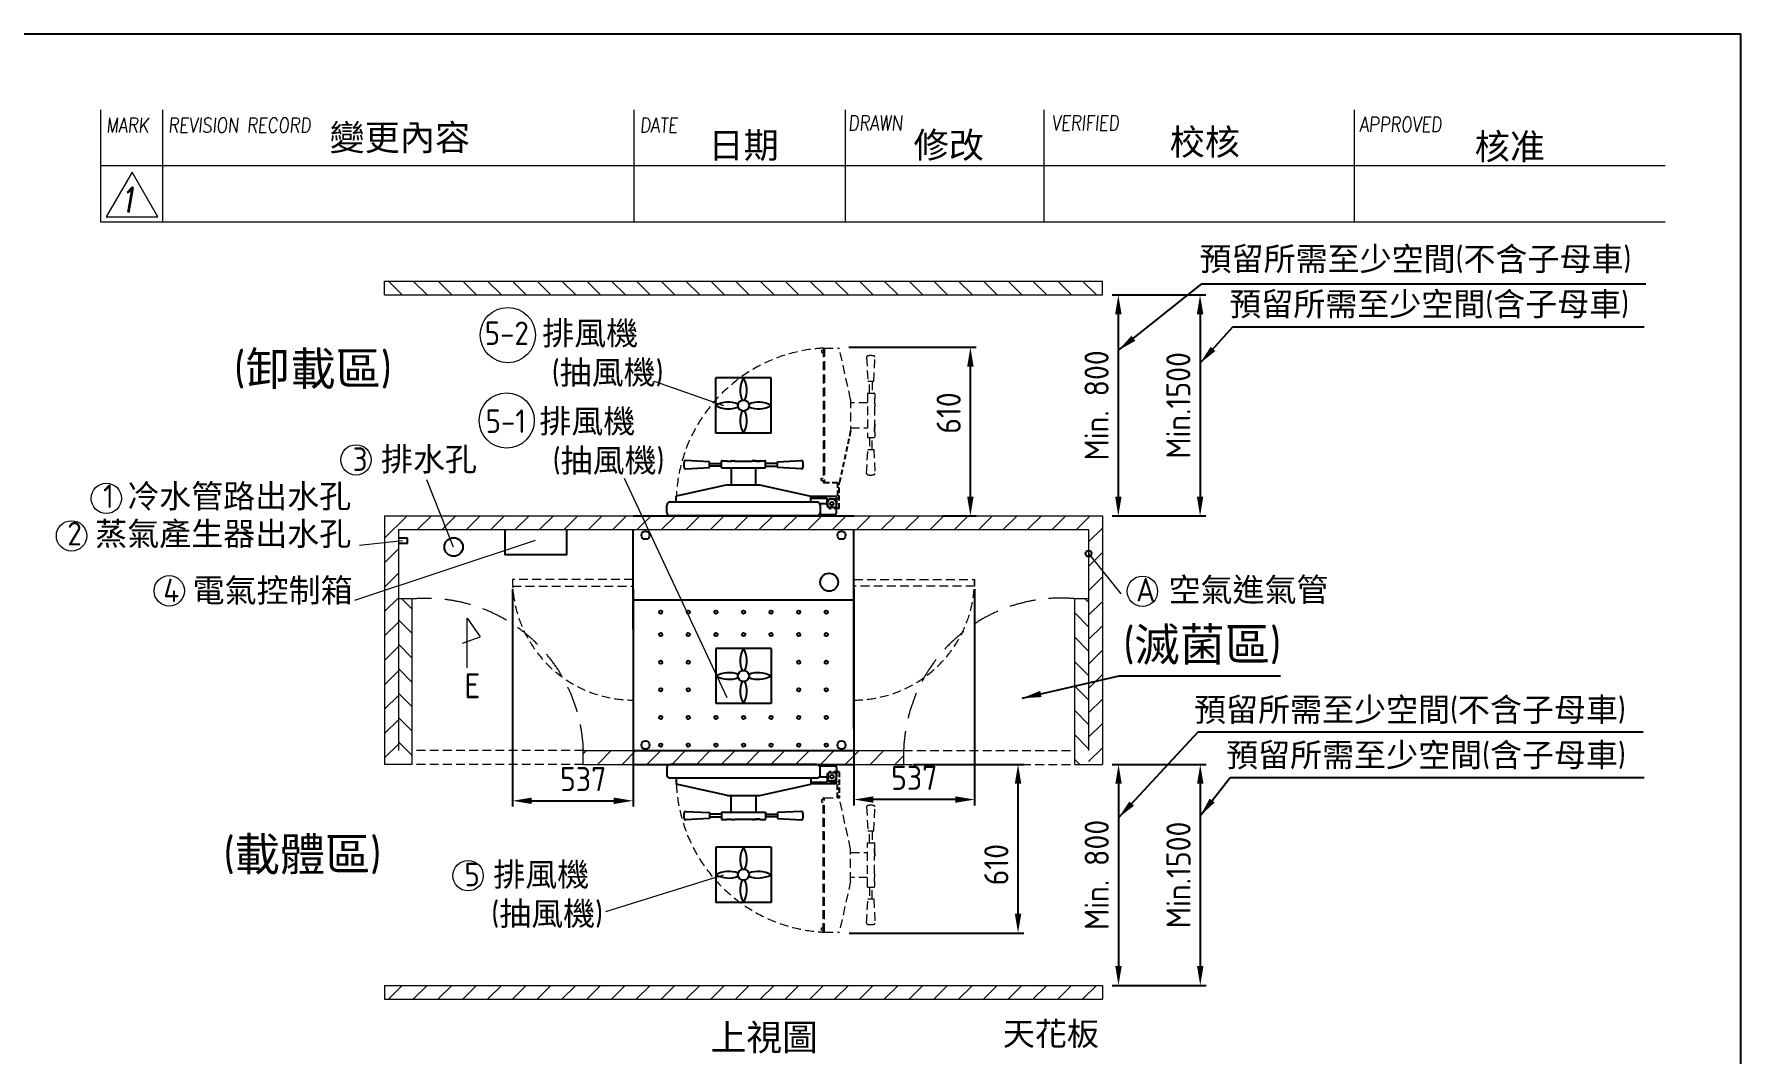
# Model space of a CAD drawing. Header units: millimetres. Extents: x -406921 to 44688, y -22195 to 9469.
# Drawn here: x 38506 to 44688, y 5777 to 9469 of the extents above; entities that cross this region are included whole.
import ezdxf

# ---------------------------------------------------------------- set-up
doc = ezdxf.new("R2010")
doc.units = ezdxf.units.MM
doc.header["$MEASUREMENT"] = 0
doc.linetypes.add('HIDDEN', pattern=[9.525, 6.35, -3.175])
doc.layers.get('0').update_dxf_attribs({"lineweight": 25})
for name, color, linetype, lineweight in [('D', 3, 'Continuous', 13), ('F', 7, 'Continuous', 15), ('H', 2, 'HIDDEN', 15), ('S', 4, 'Continuous', 15), ('T', 4, 'Continuous', 15)]:
    doc.layers.add(name, color=color, linetype=linetype, lineweight=lineweight)
doc.layers.add('HI', color=2, linetype='HIDDEN')
doc.styles.get("Standard").update_dxf_attribs({"font": 'KAIU.TTF'})
doc.styles.add('STU25', font='isocp2.shx')
doc.styles.add('Text', font='romans.shx', dxfattribs={"width": 0.8, "oblique": 10})
doc.dimstyles.new('STU25', dxfattribs={"dimscale": 35, "dimtxt": 2.5, "dimasz": 2, "dimexe": 0.6, "dimexo": 1, "dimgap": 1, "dimtad": 1, "dimdsep": 46, "dimtxsty": 'STU25', "dimcen": 2, "dimazin": 2, "dimtfac": 1, "dimtmove": 0, "dimatfit": 3, "dimfxl": 0, "dimtolj": 1, "dimtzin": 0, "dimarcsym": 0})
doc.dimstyles.new('STU25$7', dxfattribs={"dimscale": 35, "dimtxt": 2.5, "dimasz": 2, "dimexe": 1.25, "dimexo": 0.625, "dimgap": 1, "dimtad": 0, "dimdec": 4, "dimdsep": 46, "dimtxsty": 'STU25', "dimcen": 2.5, "dimazin": 2, "dimtfac": 1, "dimtdec": 4, "dimtmove": 0, "dimatfit": 3, "dimfxl": 0, "dimtolj": 1, "dimtzin": 0, "dimarcsym": 0})
pattern_1 = [(135, (255099.41, 22945.286), (-44.194174, -44.194174), [])]

# ---------------------------------------------------------------- blocks, each defined once
blk = doc.blocks.new('*D10')
at = {"layer": 'D', "color": 0, "lineweight": -2}
for p, q in [((42410.4, 6825.3), (42751, 6825.3)), ((42730, 6755.3), (42730, 6095.3)), ((42410.4, 6025.3), (42751, 6025.3))]:
    blk.add_line(p, q, dxfattribs=at)
at = {"layer": 'D', "color": 0}
for points in [[(42741.6, 6755.3), (42718.3, 6755.3), (42730, 6825.3)], [(42718.3, 6095.3), (42741.6, 6095.3), (42730, 6025.3)]]:
    blk.add_solid(points, dxfattribs=at)
at = {"layer": 'Defpoints', "color": 0}
for p in [(42375.4, 6825.3), (42375.4, 6025.3), (42730, 6025.3)]:
    blk.add_point(p, dxfattribs=at)
at = {"layer": 'D', "color": 0, "insert": (42651.2, 6425.3), "char_height": 87.5, "attachment_point": 5, "rotation": 90, "style": 'STU25'}
blk.add_mtext('\\A1;{\\Fisocp2.shx;Min.1500}', dxfattribs=at)
blk = doc.blocks.new('*D17')
at = {"layer": 'D', "color": 0, "lineweight": -2}
for p, q in [((41691.2, 6825.3), (42091, 6825.3)), ((42070, 6284.9), (42070, 6755.3)), ((41457.7, 6214.9), (42091, 6214.9))]:
    blk.add_line(p, q, dxfattribs=at)
at = {"layer": 'D', "color": 0}
for points in [[(42081.6, 6755.3), (42058.3, 6755.3), (42070, 6825.3)], [(42058.3, 6284.9), (42081.6, 6284.9), (42070, 6214.9)]]:
    blk.add_solid(points, dxfattribs=at)
at = {"layer": 'Defpoints', "color": 0}
for p in [(41656.2, 6825.3), (42070, 6825.3), (41422.7, 6214.9)]:
    blk.add_point(p, dxfattribs=at)
at = {"layer": 'D', "color": 0, "insert": (41991.2, 6462.4), "char_height": 87.5, "attachment_point": 5, "rotation": 90, "style": 'STU25'}
blk.add_mtext('\\A1;610', dxfattribs=at)
blk = doc.blocks.new('*D18')
at = {"layer": 'D', "color": 0, "lineweight": -2}
for p, q in [((42410.4, 6825.3), (42454.9, 6825.3)), ((42433.9, 6755.3), (42433.9, 6095.3)), ((42410.4, 6025.3), (42454.9, 6025.3))]:
    blk.add_line(p, q, dxfattribs=at)
at = {"layer": 'D', "color": 0}
for points in [[(42445.5, 6755.3), (42422.2, 6755.3), (42433.9, 6825.3)], [(42422.2, 6095.3), (42445.5, 6095.3), (42433.9, 6025.3)]]:
    blk.add_solid(points, dxfattribs=at)
at = {"layer": 'Defpoints', "color": 0}
for p in [(42375.4, 6825.3), (42375.4, 6025.3), (42433.9, 6025.3)]:
    blk.add_point(p, dxfattribs=at)
at = {"layer": 'D', "color": 0, "insert": (42355.1, 6425.3), "char_height": 87.5, "attachment_point": 5, "rotation": 90, "style": 'STU25'}
blk.add_mtext('\\A1;{\\Fisocp2.shx;Min. 800}', dxfattribs=at)
blk = doc.blocks.new('*D20')
at = {"layer": 'D', "color": 0, "lineweight": -2}
for p, q in [((42410.4, 8525.3), (42750.3, 8525.3)), ((42729.3, 8455.3), (42729.3, 7795.3)), ((42410.4, 7725.3), (42750.3, 7725.3))]:
    blk.add_line(p, q, dxfattribs=at)
at = {"layer": 'D', "color": 0}
for points in [[(42741, 8455.3), (42717.7, 8455.3), (42729.3, 8525.3)], [(42717.7, 7795.3), (42741, 7795.3), (42729.3, 7725.3)]]:
    blk.add_solid(points, dxfattribs=at)
at = {"layer": 'Defpoints', "color": 0}
for p in [(42375.4, 8525.3), (42375.4, 7725.3), (42729.3, 7725.3)]:
    blk.add_point(p, dxfattribs=at)
at = {"layer": 'D', "color": 0, "insert": (42650.6, 8125.3), "char_height": 87.5, "attachment_point": 5, "rotation": 90, "style": 'STU25'}
blk.add_mtext('\\A1;{\\Fisocp2.shx;Min.1500}', dxfattribs=at)
blk = doc.blocks.new('*D22')
at = {"layer": 'D', "color": 0, "lineweight": -2}
for p, q in [((42410.4, 8525.3), (42454.2, 8525.3)), ((42433.2, 8455.3), (42433.2, 7795.3)), ((42410.4, 7725.3), (42454.2, 7725.3))]:
    blk.add_line(p, q, dxfattribs=at)
at = {"layer": 'D', "color": 0}
for points in [[(42444.9, 8455.3), (42421.6, 8455.3), (42433.2, 8525.3)], [(42421.6, 7795.3), (42444.9, 7795.3), (42433.2, 7725.3)]]:
    blk.add_solid(points, dxfattribs=at)
at = {"layer": 'Defpoints', "color": 0}
for p in [(42375.4, 8525.3), (42375.4, 7725.3), (42433.2, 7725.3)]:
    blk.add_point(p, dxfattribs=at)
at = {"layer": 'D', "color": 0, "insert": (42354.5, 8125.3), "char_height": 87.5, "attachment_point": 5, "rotation": 90, "style": 'STU25'}
blk.add_mtext('\\A1;{\\Fisocp2.shx;Min. 800}', dxfattribs=at)
blk = doc.blocks.new('*D21')
at = {"layer": 'D', "color": 0, "lineweight": -2}
for p, q in [((41457.5, 8335.7), (41918.3, 8335.7)), ((41897.3, 7795.3), (41897.3, 8265.7)), ((41796, 7725.3), (41918.3, 7725.3))]:
    blk.add_line(p, q, dxfattribs=at)
at = {"layer": 'D', "color": 0}
for points in [[(41909, 8265.7), (41885.6, 8265.7), (41897.3, 8335.7)], [(41885.6, 7795.3), (41909, 7795.3), (41897.3, 7725.3)]]:
    blk.add_solid(points, dxfattribs=at)
at = {"layer": 'Defpoints', "color": 0}
for p in [(41422.5, 8335.7), (41897.3, 8335.7), (41761, 7725.3)]:
    blk.add_point(p, dxfattribs=at)
at = {"layer": 'D', "color": 0, "insert": (41818.6, 8097.7), "char_height": 87.5, "attachment_point": 5, "rotation": 90, "style": 'STU25'}
blk.add_mtext('\\A1;610', dxfattribs=at)
blk = doc.blocks.new('*D31')
at = {"layer": 'Defpoints', "color": 0}
for p in [(40238.4, 7495.3), (40675.4, 7495.3), (40675.4, 6693.6)]:
    blk.add_point(p, dxfattribs=at)
at = {"layer": 'H', "color": 0, "linetype": 'Continuous', "lineweight": -2}
for p, q in [((40238.4, 7460.3), (40238.4, 6672.6)), ((40675.4, 7460.3), (40675.4, 6672.6)), ((40308.4, 6693.6), (40605.4, 6693.6))]:
    blk.add_line(p, q, dxfattribs=at)
at = {"layer": 'H', "color": 0}
for points in [[(40308.4, 6705.3), (40308.4, 6681.9), (40238.4, 6693.6)], [(40605.4, 6681.9), (40605.4, 6705.3), (40675.4, 6693.6)]]:
    blk.add_solid(points, dxfattribs=at)
at = {"layer": 'H', "color": 0, "insert": (40494.6, 6772.3), "char_height": 87.5, "attachment_point": 5, "style": 'STU25'}
blk.add_mtext('\\A1;537', dxfattribs=at)
blk = doc.blocks.new('*D32')
at = {"layer": 'Defpoints', "color": 0}
for p in [(41475.4, 7495.3), (41912.4, 7495.3), (41475.4, 6698.1)]:
    blk.add_point(p, dxfattribs=at)
at = {"layer": 'H', "color": 0, "linetype": 'Continuous', "lineweight": -2}
for p, q in [((41475.4, 7460.3), (41475.4, 6677.1)), ((41912.4, 7460.3), (41912.4, 6677.1)), ((41842.4, 6698.1), (41545.4, 6698.1))]:
    blk.add_line(p, q, dxfattribs=at)
at = {"layer": 'H', "color": 0}
for points in [[(41545.4, 6709.8), (41545.4, 6686.5), (41475.4, 6698.1)], [(41842.4, 6686.5), (41842.4, 6709.8), (41912.4, 6698.1)]]:
    blk.add_solid(points, dxfattribs=at)
at = {"layer": 'H', "color": 0, "insert": (41693.9, 6776.9), "char_height": 87.5, "attachment_point": 5, "style": 'STU25'}
blk.add_mtext('\\A1;537', dxfattribs=at)

msp = doc.modelspace()

# ---------------------------------------------------------------- hatches: boundary and pattern name
at = {"layer": 'H', "ltscale": 5}
h = msp.add_hatch(dxfattribs=at)
h.set_pattern_fill('ANSI31', color=256, scale=20, style=0)
h.set_pattern_definition([(315, (258099.98, -8488.04), (-44.90128, -44.90128), [])])
h.paths.add_polyline_path([(42375.408, 8525.329), (42375.408, 8575.329), (39775.408, 8575.329), (39775.408, 8525.329)])
h = msp.add_hatch(dxfattribs=at)
h.set_pattern_fill('ANSI31', color=256, scale=500, style=0)
h.set_pattern_definition([(45, (255099.41, 22945.286), (-44.194174, 44.194174), [])])
h.paths.add_polyline_path([(39825.408, 6825.329), (39775.408, 6825.329), (39775.408, 7725.329), (42375.408, 7725.329), (42375.408, 6825.329), (42325.408, 6825.329), (42325.408, 6875.329), (42325.408, 7675.329), (39825.408, 7675.329), (39825.408, 7425.329), (39825.408, 6875.329)])
h = msp.add_hatch(dxfattribs=at)
h.set_pattern_fill('ANSI31', color=256, scale=500, angle=90, style=0)
h.set_pattern_definition(pattern_1)
h.paths.add_polyline_path([(39825.408, 6825.329), (39875.408, 6825.329), (39875.408, 7425.329), (39825.408, 7425.329), (39825.408, 6875.329)])
h = msp.add_hatch(dxfattribs=at)
h.set_pattern_fill('ANSI31', color=256, scale=500, angle=90, style=0)
h.set_pattern_definition(pattern_1)
h.paths.add_polyline_path([(42325.408, 6825.329), (42275.408, 6825.329), (42275.408, 7426.413), (42325.408, 7426.413)])
h = msp.add_hatch(dxfattribs=at)
h.set_pattern_fill('ANSI31', color=256, scale=20, style=0)
h.set_pattern_definition([(45, (273836.36, 22973.19), (-44.90128, 44.90128), [])])
h.paths.add_polyline_path([(41656.193, 6825.329), (41656.193, 6875.329), (40494.624, 6875.329), (40494.624, 6825.329)])
h = msp.add_hatch(dxfattribs=at)
h.set_pattern_fill('ANSI31', color=256, scale=20, style=0)
h.set_pattern_definition([(45, (258099.98, 23038.7), (-44.90128, 44.90128), [])])
h.paths.add_polyline_path([(39775.408, 5975.329), (39775.408, 6025.329), (42375.408, 6025.329), (42375.408, 5975.329)])

# ---------------------------------------------------------------- linework, layer by layer
at = {"linetype": 'Continuous'}
for p, q in [((40975.408, 8024.663), (40975.408, 8224.663)), ((41175.408, 8224.663), (40975.408, 8224.663)), ((41175.408, 8024.663), (41175.408, 8224.663)), ((41175.408, 8024.663), (40975.408, 8024.663)), ((40952.171, 7920.913), (40865.171, 7925.413)), ((40952.171, 7899.913), (40952.171, 7920.913)), ((40952.171, 7915.163), (40995.408, 7915.163)), ((41198.646, 7915.163), (41155.408, 7915.163)), ((41198.646, 7920.913), (41285.646, 7925.413)), ((41198.646, 7899.913), (41198.646, 7920.913)), ((40865.171, 7895.413), (40952.171, 7899.913)), ((40995.408, 7905.663), (40952.171, 7905.663)), ((41030.408, 7898.663), (41030.408, 7837.329)), ((41120.408, 7837.329), (41120.408, 7898.663)), ((41155.408, 7905.663), (41198.646, 7905.663)), ((41285.646, 7895.413), (41198.646, 7899.913)), ((41412.872, 7795.329), (41318.858, 7795.329)), ((41412.872, 7795.329), (41412.872, 7765.329)), ((41318.858, 7789.329), (41377.872, 7789.329)), ((41377.872, 7765.329), (41377.872, 7789.329)), ((41402.872, 7755.329), (41387.872, 7755.329)), ((39857.784, 7645.044), (39825.408, 7645.044)), ((39857.784, 7625.044), (39825.408, 7625.044)), ((39857.784, 7625.044), (39857.784, 7645.044)), ((41175.408, 7245.52), (40975.408, 7245.52)), ((40975.408, 7245.52), (40975.408, 7045.52)), ((41175.408, 7245.52), (41175.408, 7045.52)), ((41175.408, 7045.52), (40975.408, 7045.52)), ((41318.858, 6761.329), (41377.872, 6761.329)), ((41412.872, 6755.329), (41318.858, 6755.329)), ((41377.872, 6785.329), (41377.872, 6761.329)), ((41402.872, 6795.329), (41387.872, 6795.329)), ((41412.872, 6755.329), (41412.872, 6785.329)), ((41030.408, 6651.995), (41030.408, 6713.329)), ((41120.408, 6713.329), (41120.408, 6651.995)), ((40865.171, 6655.245), (40952.171, 6650.745)), ((40952.171, 6629.745), (40865.171, 6625.245)), ((40952.171, 6650.745), (40952.171, 6629.745)), ((40995.408, 6644.995), (40952.171, 6644.995)), ((40952.171, 6635.495), (40995.408, 6635.495)), ((41155.408, 6644.995), (41198.646, 6644.995)), ((41198.646, 6635.495), (41155.408, 6635.495)), ((41285.646, 6655.245), (41198.646, 6650.745)), ((41198.646, 6650.745), (41198.646, 6629.745)), ((41198.646, 6629.745), (41285.646, 6625.245)), ((41175.408, 6525.995), (40975.408, 6525.995)), ((40975.408, 6525.995), (40975.408, 6325.995)), ((41175.408, 6525.995), (41175.408, 6325.995)), ((41175.408, 6325.995), (40975.408, 6325.995))]:
    msp.add_line(p, q, dxfattribs=at)
for p, q in [((40995.408, 7898.663), (40995.408, 7922.163)), ((40997.908, 7924.663), (41014.408, 7924.663)), ((41015.408, 7923.663), (41031.908, 7923.663)), ((41032.908, 7924.663), (41042.908, 7924.663)), ((41043.908, 7923.663), (41106.908, 7923.663)), ((41117.908, 7924.663), (41107.908, 7924.663)), ((41107.908, 7924.663), (41117.908, 7924.663)), ((41118.908, 7923.663), (41135.408, 7923.663)), ((41135.408, 7923.663), (41118.908, 7923.663)), ((41136.408, 7924.663), (41152.908, 7924.663)), ((41155.408, 7898.663), (41155.408, 7922.163)), ((40995.408, 7898.663), (41155.408, 7898.663)), ((41017.908, 7837.329), (40831.958, 7796.499)), ((40831.958, 7775.329), (40831.958, 7796.499)), ((41017.908, 7837.329), (41132.908, 7837.329)), ((41132.908, 7837.329), (41318.858, 7796.499)), ((41318.858, 7775.329), (41318.858, 7796.499)), ((40797.908, 7737.329), (40797.908, 7763.329)), ((41340.908, 7775.329), (40809.908, 7775.329)), ((41352.908, 7770.329), (41352.908, 7730.329)), ((41352.908, 7770.329), (41372.872, 7770.329)), ((41352.908, 7763.329), (41352.908, 7737.329)), ((41352.908, 7730.329), (41406.872, 7730.329)), ((41372.872, 7770.329), (41375.298, 7770.329)), ((41372.872, 7730.329), (41406.872, 7730.329)), ((41397.372, 7785.329), (41393.872, 7785.329)), ((41396.872, 7785.329), (41393.872, 7785.329)), ((41412.872, 7736.329), (41412.872, 7769.329)), ((40675.408, 7725.329), (41475.408, 7725.329)), ((40675.408, 7315.329), (40675.408, 7675.329)), ((41340.908, 7725.329), (40809.908, 7725.329)), ((41475.408, 7315.329), (41475.408, 7675.329)), ((41475.408, 6955.329), (41475.408, 7495.329)), ((41475.408, 7420.329), (40675.408, 7420.329)), ((40675.408, 7315.329), (40675.408, 6955.329)), ((40675.408, 6955.329), (40675.408, 6875.329)), ((41475.408, 6955.329), (41475.408, 6875.329)), ((40675.408, 6875.329), (41475.408, 6875.329)), ((40675.408, 6825.329), (41475.408, 6825.329)), ((40797.908, 6813.329), (40797.908, 6787.329)), ((41340.908, 6825.329), (40809.908, 6825.329)), ((41352.908, 6820.329), (41406.872, 6820.329)), ((41352.908, 6780.329), (41352.908, 6820.329)), ((41352.908, 6787.329), (41352.908, 6813.329)), ((41372.872, 6820.329), (41406.872, 6820.329)), ((41412.872, 6814.329), (41412.872, 6781.329)), ((41340.908, 6775.329), (40809.908, 6775.329)), ((40831.958, 6775.329), (40831.958, 6754.158)), ((41017.908, 6713.329), (40831.958, 6754.158)), ((41132.908, 6713.329), (41318.858, 6754.158)), ((41318.858, 6775.329), (41318.858, 6754.158)), ((41352.908, 6780.329), (41372.872, 6780.329)), ((41372.872, 6780.329), (41375.298, 6780.329)), ((41396.872, 6765.329), (41393.872, 6765.329)), ((41397.372, 6765.329), (41393.872, 6765.329)), ((41017.908, 6713.329), (41132.908, 6713.329)), ((40995.408, 6651.995), (41155.408, 6651.995)), ((40995.408, 6651.995), (40995.408, 6628.495)), ((40997.908, 6625.995), (41014.408, 6625.995)), ((41015.408, 6626.995), (41031.908, 6626.995)), ((41032.908, 6625.995), (41042.908, 6625.995)), ((41043.908, 6626.995), (41106.908, 6626.995)), ((41107.908, 6625.995), (41117.908, 6625.995)), ((41117.908, 6625.995), (41107.908, 6625.995)), ((41135.408, 6626.995), (41118.908, 6626.995)), ((41118.908, 6626.995), (41135.408, 6626.995)), ((41136.408, 6625.995), (41152.908, 6625.995)), ((41155.408, 6651.995), (41155.408, 6628.495))]:
    msp.add_line(p, q)
msp.add_lwpolyline([(40210.852, 7675.329), (40210.852, 7585.731), (40435.56, 7585.731), (40435.56, 7675.329)], dxfattribs=at)
for centre, radius in [((41075.408, 8124.663), 20), ((41075.408, 8124.663), 20), ((41075.408, 8124.663), 20), ((41075.408, 8124.663), 20), ((41395.372, 7769.329), 6.45), ((41395.372, 7769.329), 6.4), ((40720.408, 7655.329), 15), ((41430.408, 7655.329), 15), ((40025.408, 7612.507), 33.5), ((42325.408, 7588.611), 10.761), ((40775.408, 7376.932), 6), ((40875.408, 7376.932), 6), ((40975.408, 7376.932), 6), ((41075.408, 7376.932), 6), ((41175.408, 7376.932), 6), ((41275.408, 7376.932), 6), ((41375.408, 7376.932), 6), ((40775.408, 7295.52), 6), ((40875.408, 7295.52), 6), ((40975.408, 7295.52), 6), ((41075.408, 7295.52), 6), ((41175.408, 7295.52), 6), ((41275.408, 7295.52), 6), ((41375.408, 7295.52), 6), ((40775.408, 7195.52), 6), ((40875.408, 7195.52), 6), ((41275.408, 7195.52), 6), ((41375.408, 7195.52), 6), ((41075.408, 7145.52), 20), ((40775.408, 7095.52), 6), ((40875.408, 7095.52), 6), ((41275.408, 7095.52), 6), ((41375.408, 7095.52), 6), ((40775.408, 6995.52), 6), ((40875.408, 6995.52), 6), ((40975.408, 6995.52), 6), ((41075.408, 6995.52), 6), ((41175.408, 6995.52), 6), ((41275.408, 6995.52), 6), ((41375.408, 6995.52), 6), ((40720.408, 6895.329), 15), ((40775.408, 6895.52), 6), ((40875.408, 6895.52), 6), ((40975.408, 6895.52), 6), ((41075.408, 6895.52), 6), ((41175.408, 6895.52), 6), ((41275.408, 6895.52), 6), ((41375.408, 6895.52), 6), ((41430.408, 6895.329), 15), ((41395.372, 6781.329), 6.45), ((41395.372, 6781.329), 6.4), ((41075.408, 6425.995), 20), ((41075.408, 6425.995), 20), ((41075.408, 6425.995), 20), ((41075.408, 6425.995), 20)]:
    msp.add_circle(centre, radius)
at = {"color": 0}
msp.add_circle((41385.673, 7484.971), 32.5, dxfattribs=at)
for centre, radius, start, end in [((41156.433, 8178.787), 93.11, 150.4818019, 201.9770324), ((40994.384, 8178.787), 93.11, 338.0229676, 29.5181981), ((41021.284, 8043.638), 93.11, 68.0229676, 119.5181981), ((41021.284, 8205.687), 93.11, 240.4818019, 291.9770324), ((41156.433, 8070.538), 93.11, 158.0229676, 209.5181981), ((40994.384, 8070.538), 93.11, 330.4818019, 21.9770324), ((41129.533, 8043.638), 93.11, 60.4818019, 111.9770324), ((41129.533, 8205.687), 93.11, 248.0229676, 299.5181981), ((40997.908, 7922.163), 2.5, 90, 180), ((41014.408, 7923.663), 1, 0, 90), ((41032.908, 7923.663), 1, 90, 180), ((41042.908, 7923.663), 1, 0, 90), ((41107.908, 7923.663), 1, 90, 180), ((41117.908, 7923.663), 1, 0, 90), ((41136.408, 7923.663), 1, 90, 180), ((41152.908, 7922.163), 2.5, 0, 90), ((40809.908, 7763.329), 12, 90, 180), ((40809.908, 7737.329), 12, 180, 270), ((41340.908, 7763.329), 12, 0, 90), ((41340.908, 7737.329), 12, 270, 0), ((41375.298, 7773.329), 3, 270, 347.8468025), ((41393.872, 7769.329), 16, 90, 167.8468025), ((41396.872, 7769.329), 16, 0, 90), ((41406.872, 7736.329), 6, 270, 0), ((41156.433, 7199.645), 93.11, 150.4818019, 201.9770324), ((40994.384, 7199.645), 93.11, 338.0229676, 29.5181981), ((41021.284, 7064.496), 93.11, 68.0229676, 119.5181981), ((41021.284, 7226.545), 93.11, 240.4818019, 291.9770324), ((41156.433, 7091.396), 93.11, 158.0229676, 209.5181981), ((40994.384, 7091.396), 93.11, 330.4818019, 21.9770324), ((41129.533, 7064.496), 93.11, 60.4818019, 111.9770324), ((41129.533, 7226.545), 93.11, 248.0229676, 299.5181981), ((40809.908, 6813.329), 12, 90, 180), ((41340.908, 6813.329), 12, 0, 90), ((41406.872, 6814.329), 6, 0, 90), ((40809.908, 6787.329), 12, 180, 270), ((41340.908, 6787.329), 12, 270, 0), ((41375.298, 6777.329), 3, 12.1531975, 90), ((41393.872, 6781.329), 16, 192.1531975, 270), ((41396.872, 6781.329), 16, 270, 0), ((40997.908, 6628.495), 2.5, 180, 270), ((41014.408, 6626.995), 1, 270, 0), ((41032.908, 6626.995), 1, 180, 270), ((41042.908, 6626.995), 1, 270, 0), ((41107.908, 6626.995), 1, 180, 270), ((41117.908, 6626.995), 1, 270, 0), ((41136.408, 6626.995), 1, 180, 270), ((41152.908, 6628.495), 2.5, 270, 0), ((41156.433, 6480.119), 93.11, 150.4818019, 201.9770324), ((40994.384, 6480.119), 93.11, 338.0229676, 29.5181981), ((41021.284, 6344.97), 93.11, 68.0229676, 119.5181981), ((41129.533, 6344.97), 93.11, 60.4818019, 111.9770324), ((41021.284, 6507.019), 93.11, 240.4818019, 291.9770324), ((41156.433, 6371.87), 93.11, 158.0229676, 209.5181981), ((40994.384, 6371.87), 93.11, 330.4818019, 21.9770324), ((41129.533, 6507.019), 93.11, 248.0229676, 299.5181981)]:
    msp.add_arc(centre, radius, start, end)
at = {"linetype": 'Continuous'}
for centre, radius, start, end in [((40914.944, 7910.413), 55.773, 168.6471146, 191.3528854), ((40865.171, 7920.406), 5.007, 90, 168.6471146), ((41285.646, 7920.406), 5.007, 11.3528854, 90), ((41235.873, 7910.413), 55.773, 348.6471146, 11.3528854), ((40865.171, 7900.419), 5.007, 191.3528854, 275.9218723), ((41285.646, 7900.419), 5.007, 264.0781277, 348.6471146), ((41387.872, 7765.329), 10, 180, 270), ((41402.872, 7765.329), 10, 270, 0), ((41387.872, 6785.329), 10, 90, 180), ((41402.872, 6785.329), 10, 0, 90), ((40914.944, 6640.245), 55.773, 168.6471146, 191.3528854), ((40865.171, 6650.238), 5.007, 84.0781277, 168.6471146), ((40865.171, 6630.251), 5.007, 191.3528854, 270), ((41285.646, 6650.238), 5.007, 11.3528854, 95.9218723), ((41285.646, 6630.251), 5.007, 270, 348.6471146), ((41235.873, 6640.245), 55.773, 348.6471146, 11.3528854)]:
    msp.add_arc(centre, radius, start, end, dxfattribs=at)
at = {"layer": 'D'}
for p, q in [((40751.696, 8213.18), (41003.222, 8125.329)), ((41016.215, 7066.377), (40643.878, 7860.367)), ((39667.73, 7420.027), (40322.291, 7637.574)), ((39840.109, 7634.646), (39684.727, 7618.252)), ((42325.408, 7588.611), (42442.626, 7443.283)), ((40074.274, 7354.877), (40121.702, 7287.357)), ((40074.274, 7174.877), (40074.274, 7354.877)), ((40056.979, 7264.877), (40121.702, 7287.357)), ((41002.018, 6424.472), (40575.428, 6291.933))]:
    msp.add_line(p, q, dxfattribs=at)
at = {"layer": 'D', "linetype": 'Continuous'}
msp.add_line((40025.408, 7612.507), (39927.936, 7855.438), dxfattribs=at)
at = {"layer": 'D'}
for centre, radius in [((40221.469, 8379.914), 100), ((40217.666, 8070.741), 100), ((39671.626, 7927.926), 55), ((38767.199, 7788.557), 55), ((38641.167, 7652.786), 55), ((38995.177, 7453.91), 55), ((42520.556, 7452.19), 55), ((40077.748, 6422.478), 55)]:
    msp.add_circle(centre, radius, dxfattribs=at)
at = {"layer": 'Defpoints', "color": 6}
msp.add_lwpolyline([(31503.367, 9469.409), (31503.367, 199.409), (44688.367, 199.409), (44688.367, 9469.409)], close=True, dxfattribs=at)
at = {"layer": 'F'}
msp.add_line((38746.175, 9195.388), (38746.175, 8790.388), dxfattribs=at)
at = {"layer": 'F', "color": 7}
for p, q in [((38971.175, 9195.388), (38971.175, 8790.388)), ((40679.346, 8790.388), (40679.346, 9195.388)), ((41444.346, 8790.388), (41444.346, 9195.388)), ((42164.346, 8790.388), (42164.346, 9195.388)), ((43289.346, 8790.388), (43289.346, 9195.388)), ((44414.346, 8992.888), (38746.175, 8992.888)), ((38746.175, 8790.388), (44414.346, 8790.388))]:
    msp.add_line(p, q, dxfattribs=at)
msp.add_lwpolyline([(38860.391, 8969.474), (38766.901, 8807.543), (38953.882, 8807.543)], close=True, dxfattribs=at)
at = {"layer": 'H', "ltscale": 5}
for p, q in [((41357.372, 8325.793), (41364.372, 8326.331)), ((41357.372, 8325.793), (41357.372, 8316.793)), ((41357.372, 8316.793), (41364.372, 8316.254)), ((41365.122, 8332.793), (41364.372, 8332.043)), ((41364.372, 8332.043), (41364.372, 7846.543)), ((41365.122, 8332.793), (41368.372, 8332.793)), ((41368.372, 8332.743), (41368.372, 7845.843)), ((41368.372, 8332.743), (41422.543, 8332.743)), ((41463.372, 8146.793), (41422.543, 8332.743)), ((41521.456, 8299.53), (41525.956, 8212.53)), ((41546.956, 8212.53), (41551.456, 8299.53)), ((41524.706, 8169.293), (41548.206, 8169.293)), ((41524.706, 8169.293), (41524.706, 8009.293)), ((41525.956, 8212.53), (41546.956, 8212.53)), ((41531.706, 8169.293), (41531.706, 8212.53)), ((41541.206, 8212.53), (41541.206, 8169.293)), ((41550.706, 8166.793), (41550.706, 8150.293)), ((41463.372, 8146.793), (41463.372, 8031.793)), ((41524.706, 8134.293), (41463.372, 8134.293)), ((41549.706, 8149.293), (41549.706, 8132.793)), ((41549.706, 8120.793), (41549.706, 8057.793)), ((41550.706, 8131.793), (41550.706, 8121.793)), ((41463.372, 8044.293), (41524.706, 8044.293)), ((41549.706, 8029.293), (41549.706, 8045.793)), ((41549.706, 8045.793), (41549.706, 8029.293)), ((41550.706, 8056.793), (41550.706, 8046.793)), ((41550.706, 8046.793), (41550.706, 8056.793)), ((41524.706, 8009.293), (41548.206, 8009.293)), ((41531.706, 8009.293), (41531.706, 7966.055)), ((41541.206, 7966.055), (41541.206, 8009.293)), ((41550.706, 8028.293), (41550.706, 8011.793)), ((41521.456, 7879.055), (41525.956, 7966.055)), ((41525.956, 7966.055), (41546.956, 7966.055)), ((41546.956, 7966.055), (41551.456, 7879.055)), ((41357.372, 7861.793), (41364.372, 7862.331)), ((40675.408, 7495.329), (40238.408, 7495.329)), ((40238.408, 7495.329), (40238.408, 7470.329)), ((41475.408, 7495.329), (41912.408, 7495.329)), ((41912.408, 7495.329), (41912.408, 7470.329)), ((40238.408, 7470.329), (40675.408, 7470.329)), ((41912.408, 7470.329), (41475.408, 7470.329)), ((40494.624, 6875.329), (39875.408, 6875.329)), ((41656.193, 6875.329), (42275.408, 6875.329)), ((40494.624, 6825.329), (39875.408, 6825.329)), ((41656.193, 6825.329), (42275.408, 6825.329)), ((41357.372, 6697.865), (41364.372, 6698.403)), ((41357.372, 6697.865), (41357.372, 6688.865)), ((41357.372, 6688.865), (41364.372, 6688.326)), ((41365.122, 6704.865), (41364.372, 6704.115)), ((41364.372, 6218.615), (41364.372, 6704.115)), ((41365.122, 6704.865), (41368.372, 6704.865)), ((41368.372, 6704.865), (41368.372, 6703.365)), ((41368.372, 6217.915), (41368.372, 6704.815)), ((41368.372, 6704.815), (41422.543, 6704.815)), ((41463.372, 6518.865), (41422.543, 6704.815)), ((41521.456, 6671.602), (41525.956, 6584.602)), ((41546.956, 6584.602), (41551.456, 6671.602)), ((41525.956, 6584.602), (41546.956, 6584.602)), ((41531.706, 6541.365), (41531.706, 6584.602)), ((41541.206, 6584.602), (41541.206, 6541.365)), ((41463.372, 6403.865), (41463.372, 6518.865)), ((41463.372, 6506.365), (41524.706, 6506.365)), ((41524.706, 6381.365), (41524.706, 6541.365)), ((41524.706, 6541.365), (41548.206, 6541.365)), ((41549.706, 6504.865), (41549.706, 6521.365)), ((41549.706, 6521.365), (41549.706, 6504.865)), ((41549.706, 6429.865), (41549.706, 6492.865)), ((41550.706, 6522.365), (41550.706, 6538.865)), ((41550.706, 6503.865), (41550.706, 6493.865)), ((41550.706, 6493.865), (41550.706, 6503.865)), ((41463.372, 6403.865), (41422.543, 6217.915)), ((41524.706, 6416.365), (41463.372, 6416.365)), ((41524.706, 6381.365), (41548.206, 6381.365)), ((41531.706, 6381.365), (41531.706, 6338.127)), ((41541.206, 6338.127), (41541.206, 6381.365)), ((41549.706, 6401.365), (41549.706, 6417.865)), ((41550.706, 6418.865), (41550.706, 6428.865)), ((41550.706, 6383.865), (41550.706, 6400.365)), ((41521.456, 6251.127), (41525.956, 6338.127)), ((41525.956, 6338.127), (41546.956, 6338.127)), ((41546.956, 6338.127), (41551.456, 6251.127)), ((41357.372, 6233.865), (41364.372, 6234.403)), ((41357.372, 6224.865), (41357.372, 6233.865)), ((41357.372, 6224.865), (41364.372, 6224.326)), ((41365.122, 6217.865), (41364.372, 6218.615)), ((41365.122, 6217.865), (41368.372, 6217.865)), ((41368.372, 6217.915), (41422.543, 6217.915))]:
    msp.add_line(p, q, dxfattribs=at)
for centre, radius, start, end in [((41395.372, 7769.329), 564.069, 93.096396, 177.2390623), ((41526.463, 8299.53), 5.007, 101.3528854, 185.9218723), ((41536.456, 8249.758), 55.773, 78.6471146, 101.3528854), ((41546.45, 8299.53), 5.007, 0, 78.6471146), ((41548.206, 8166.793), 2.5, 0, 90), ((41549.706, 8150.293), 1, 270, 0), ((41549.706, 8131.793), 1, 0, 90), ((41549.706, 8121.793), 1, 270, 0), ((41549.706, 8056.793), 1, 0, 90), ((41549.706, 8046.793), 1, 270, 0), ((41548.206, 8011.793), 2.5, 270, 0), ((41549.706, 8028.293), 1, 0, 90), ((41526.463, 7879.055), 5.007, 174.0781277, 258.6471146), ((41536.456, 7928.828), 55.773, 258.6471146, 281.3528854), ((41546.45, 7879.055), 5.007, 281.3528854, 360), ((40675.408, 7495.329), 437, 180, 270), ((41475.408, 7495.329), 437, 270, 0), ((41395.372, 6781.329), 564.069, 182.7609377, 266.903604), ((41536.456, 6621.83), 55.773, 78.6471146, 101.3528854), ((41526.463, 6671.602), 5.007, 101.3528854, 185.9218723), ((41546.45, 6671.602), 5.007, 0, 78.6471146), ((41548.206, 6538.865), 2.5, 0, 90), ((41549.706, 6522.365), 1, 270, 0), ((41549.706, 6503.865), 1, 0, 90), ((41549.706, 6493.865), 1, 270, 0), ((41548.206, 6383.865), 2.5, 270, 0), ((41549.706, 6428.865), 1, 0, 90), ((41549.706, 6418.865), 1, 270, 0), ((41549.706, 6400.365), 1, 0, 90), ((41526.463, 6251.127), 5.007, 174.0781277, 258.6471146), ((41536.456, 6300.9), 55.773, 258.6471146, 281.3528854), ((41546.45, 6251.127), 5.007, 281.3528854, 360)]:
    msp.add_arc(centre, radius, start, end, dxfattribs=at)
at = {"layer": 'H', "ltscale": 15}
for centre, radius, start, end in [((39927.062, 6857.985), 568.611, 1.7478929, 95.2120552), ((42224.593, 6858.158), 569.443, 84.8802404, 178.2720171)]:
    msp.add_arc(centre, radius, start, end, dxfattribs=at)
at = {"layer": 'HI', "ltscale": 3}
for p, q in [((41463.372, 8031.793), (41422.543, 7845.843)), ((41357.372, 7852.793), (41357.372, 7861.793)), ((41357.372, 7852.793), (41364.372, 7852.254)), ((41365.122, 7845.793), (41364.372, 7846.543)), ((41365.122, 7845.793), (41368.372, 7845.793)), ((41368.372, 7845.793), (41368.372, 7847.293)), ((41368.372, 7845.843), (41422.543, 7845.843)), ((41415.372, 7845.843), (41415.372, 7786.829)), ((41421.372, 7751.829), (41421.372, 7845.843)), ((41381.372, 7761.829), (41381.372, 7776.829)), ((41391.372, 7786.829), (41415.372, 7786.829)), ((41421.372, 7751.829), (41391.372, 7751.829)), ((41381.372, 6788.829), (41381.372, 6773.829)), ((41421.372, 6798.829), (41391.372, 6798.829)), ((41391.372, 6763.829), (41415.372, 6763.829)), ((41415.372, 6704.815), (41415.372, 6763.829)), ((41421.372, 6798.829), (41421.372, 6704.815))]:
    msp.add_line(p, q, dxfattribs=at)
for centre in [(41395.372, 7769.329), (41395.372, 6781.329)]:
    msp.add_circle(centre, 6.45, dxfattribs=at)
for centre, start, end in [((41391.372, 7776.829), 90, 180), ((41391.372, 7761.829), 180, 270), ((41391.372, 6788.829), 90, 180), ((41391.372, 6773.829), 180, 270)]:
    msp.add_arc(centre, 10, start, end, dxfattribs=at)
at = {"layer": 'S'}
for p, q in [((39775.408, 8575.329), (42375.408, 8575.329)), ((39775.408, 8525.329), (42375.408, 8525.329)), ((39825.408, 7425.329), (39825.408, 6875.329)), ((39875.408, 7425.329), (39825.408, 7425.329)), ((39875.408, 6825.329), (39875.408, 7425.329)), ((42275.408, 6825.329), (42275.408, 7426.413)), ((42275.408, 7426.413), (42325.408, 7426.413)), ((40494.624, 6825.329), (40494.624, 6875.329)), ((41656.193, 6825.329), (41656.193, 6875.329)), ((39775.408, 6025.329), (42375.408, 6025.329)), ((39775.408, 6025.329), (39775.408, 5975.329)), ((42375.408, 6025.329), (42375.408, 5975.329)), ((39775.408, 5975.329), (42375.408, 5975.329))]:
    msp.add_line(p, q, dxfattribs=at)
at = {"layer": 'S', "linetype": 'Continuous'}
for p, q in [((39775.408, 8525.329), (39775.408, 8575.329)), ((42375.408, 8525.329), (42375.408, 8575.329)), ((39775.408, 7725.329), (39775.408, 6825.329)), ((39775.408, 7725.329), (42375.408, 7725.329)), ((39825.408, 7675.329), (39825.408, 7425.329)), ((39825.408, 7675.329), (42325.408, 7675.329)), ((42325.408, 7675.329), (42325.408, 6875.329)), ((42375.408, 7725.329), (42375.408, 6825.329)), ((40494.624, 6875.329), (41656.193, 6875.329)), ((39875.408, 6825.329), (39775.408, 6825.329)), ((40494.624, 6825.329), (41656.193, 6825.329)), ((42275.408, 6825.329), (42375.408, 6825.329))]:
    msp.add_line(p, q, dxfattribs=at)

# ---------------------------------------------------------------- texts
at = {"layer": 'D', "color": 11, "attachment_point": 1}
for s, insert, char_height in [('{\\C3;預留所需至少空間\\Fisocp2.shx;(\\f標楷體|b0|i0|c136|p65;不含子母車\\Fisocp2.shx;)}', (42727.356, 8698.398), 85), ('{\\C3;預留所需至少空間\\Fisocp2.shx;(\\f標楷體|b0|i0|c136|p65;含子母車\\Fisocp2.shx;)}', (42835.167, 8534.876), 85), ('{\\Fisocp2.shx;\\C3;(\\f標楷體|b0|i0|c136|p65;卸載區\\Fisocp2.shx;)}', (39230.211, 8318.051), 120), ('{\\Fisocp2.shx;\\C3;A \\f標楷體|b0|i0|c136|p65;空氣進氣管}', (42497.728, 7500.392), 85), ('{\\Fisocp2.shx;\\C3;(\\f標楷體|b0|i0|c136|p65;滅菌區\\Fisocp2.shx;)}', (42451.557, 7319.638), 120), ('{\\C3;預留所需至少空間\\Fisocp2.shx;(\\f標楷體|b0|i0|c136|p65;不含子母車\\Fisocp2.shx;)}', (42707.461, 7066.327), 85), ('{\\C3;預留所需至少空間\\Fisocp2.shx;(\\f標楷體|b0|i0|c136|p65;含子母車\\Fisocp2.shx;)}', (42823.51, 6902.166), 85), ('{\\Fisocp2.shx;\\C3;(\\f標楷體|b0|i0|c136|p65;載體區\\Fisocp2.shx;)}', (39192.014, 6560.061), 120), ('上視圖', (40955.967, 5884.894), 95), ('{\\C3;天花板 }', (42014.887, 5892.764), 85)]:
    msp.add_mtext(s, dxfattribs=dict(at, insert=insert, char_height=char_height))
at = {"layer": 'D', "color": 11, "char_height": 85, "attachment_point": 1, "style": 'STU25'}
for s, insert in [('{\\C3;5-2 \\f標楷體|b0|i0|c136|p65;排風機\\P\\Fisocp2.shx;     (\\f標楷體|b0|i0|c136|p65;抽風機\\Fisocp2.shx;)}', (40137.903, 8429.056)), ('{\\C3;5-1 \\f標楷體|b0|i0|c136|p65;排風機\\P\\Fisocp2.shx;     (\\f標楷體|b0|i0|c136|p65;抽風機\\Fisocp2.shx;)}', (40141.32, 8110.538)), ('{\\C3;3 \\f標楷體|b0|i0|c136|p65;排水孔}', (39659.726, 7972.93)), ('{\\C3;1 \\f標楷體|b0|i0|c136|p65;冷水管路出水孔}', (38755.839, 7839.041)), ('{\\C3;2 \\f標楷體|b0|i0|c136|p65;蒸氣產生器出水孔}', (38626.12, 7703.269)), ('{\\C3;4 \\f標楷體|b0|i0|c136|p65;電氣控制箱}', (38973.802, 7498.137)), ('{\\C3;5 \\f標楷體|b0|i0|c136|p65;排風機\\P\\Fisocp2.shx;  (\\f標楷體|b0|i0|c136|p65;抽風機\\Fisocp2.shx;)}', (40064.612, 6469.39))]:
    msp.add_mtext(s, dxfattribs=dict(at, insert=insert))
at = {"layer": 'D', "insert": (40063.953, 7154.89), "char_height": 90, "attachment_point": 1}
msp.add_mtext('{\\Fisocp2.shx;E}', dxfattribs=at)
at = {"layer": 'F', "color": 1, "lineweight": 15, "style": 'Text', "oblique": 5, "width": 0.8}
for s, p in [('MARK', (38766.077, 9112.905)), ('REVISION RECORD', (38991.077, 9112.905)), ('DATE', (40699.248, 9112.905)), ('DRAWN', (41454.884, 9121.008)), ('VERIFIED', (42191.354, 9120.895)), ('APPROVED', (43306.493, 9115.547))]:
    msp.add_text(s, height=54, dxfattribs=at).set_placement(p)
at = {"layer": 'F', "lineweight": -3}
for s, p in [('變更內容', (39575.51, 9048.42)), ('日期', (40948.279, 9020.55)), ('修改', (41691.475, 9021.071)), ('校核', (42619.129, 9032.146)), ('核准', (43724.437, 9015.851))]:
    msp.add_text(s, height=93.4085, dxfattribs=at).set_placement(p)
at = {"layer": 'T', "lineweight": 20, "style": 'Text', "oblique": 10, "width": 0.8}
msp.add_text('1', height=90, dxfattribs=at).set_placement((38811.926, 8823.586))

# ---------------------------------------------------------------- dimensions: what is measured, and where the dimension line sits
at = {"layer": 'D'}
for base, p1, p2, text, picture, middle in [((42433.243, 7725.329), (42375.408, 8525.329), (42375.408, 7725.329), '{\\Fisocp2.shx;Min. <>}', '*D22', (42433.243, 8125.329)), ((42729.347, 7725.329), (42375.408, 8525.329), (42375.408, 7725.329), '{\\Fisocp2.shx;Min.1500}', '*D20', (42729.347, 8125.329)), ((42433.875, 6025.329), (42375.408, 6825.329), (42375.408, 6025.329), '{\\Fisocp2.shx;Min. <>}', '*D18', (42433.875, 6425.329)), ((42729.98, 6025.329), (42375.408, 6825.329), (42375.408, 6025.329), '{\\Fisocp2.shx;Min.1500}', '*D10', (42729.98, 6425.329))]:
    dim = msp.add_linear_dim(base=base, p1=p1, p2=p2, angle=90, text=text, dimstyle='STU25', dxfattribs=at)
    dim.commit()
    dim.dimension.update_dxf_attribs({"geometry": picture, "text_midpoint": middle, "dimtype": 160})
for base, p1, p2, picture, middle in [((41897.301, 8335.743), (41761.027, 7725.329), (41422.543, 8335.743), '*D21', (41897.301, 8097.657)), ((42069.969, 6825.329), (41422.738, 6214.921), (41656.193, 6825.329), '*D17', (42069.969, 6462.397))]:
    dim = msp.add_linear_dim(base=base, p1=p1, p2=p2, angle=90, dimstyle='STU25', override={"dimdec": 0}, dxfattribs=at)
    dim.commit()
    dim.dimension.update_dxf_attribs({"geometry": picture, "text_midpoint": middle, "dimtype": 160})
at = {"layer": 'H', "color": 3, "linetype": 'Continuous'}
dim = msp.add_linear_dim(base=(40675.408, 6693.593), p1=(40238.408, 7495.329), p2=(40675.408, 7495.329), text='537', dimstyle='STU25', override={"dimtxsty": 'STU25'}, dxfattribs=at)
dim.commit()
dim.dimension.update_dxf_attribs({"geometry": '*D31', "text_midpoint": (40494.624, 6693.593), "dimtype": 160})
dim = msp.add_linear_dim(base=(41475.408, 6698.142), p1=(41912.408, 7495.329), p2=(41475.408, 7495.329), text='537', dimstyle='STU25', override={"dimtxsty": 'STU25'}, dxfattribs=at)
dim.commit()
dim.dimension.update_dxf_attribs({"geometry": '*D32', "text_midpoint": (41693.908, 6776.892)})

# ---------------------------------------------------------------- leaders
at = {"layer": 'D'}
for points in [[(42433.243, 8324.64), (42735.667, 8565.146), (44344.651, 8565.146)], [(42729.347, 8277.87), (42848.486, 8409.626), (44337.856, 8409.626)], [(42084.392, 7064.825), (42436.225, 7145.623), (43020.386, 7145.623)], [(42433.875, 6632.145), (42722.37, 6943.404), (44334.638, 6943.404)], [(42729.98, 6639.243), (42838.418, 6778.406), (44337.925, 6778.406)]]:
    msp.add_leader(points, dimstyle='STU25$7', override={"dimgap": 1, "dimtad": 0}, dxfattribs=at)

doc.saveas('drawing.dxf')
